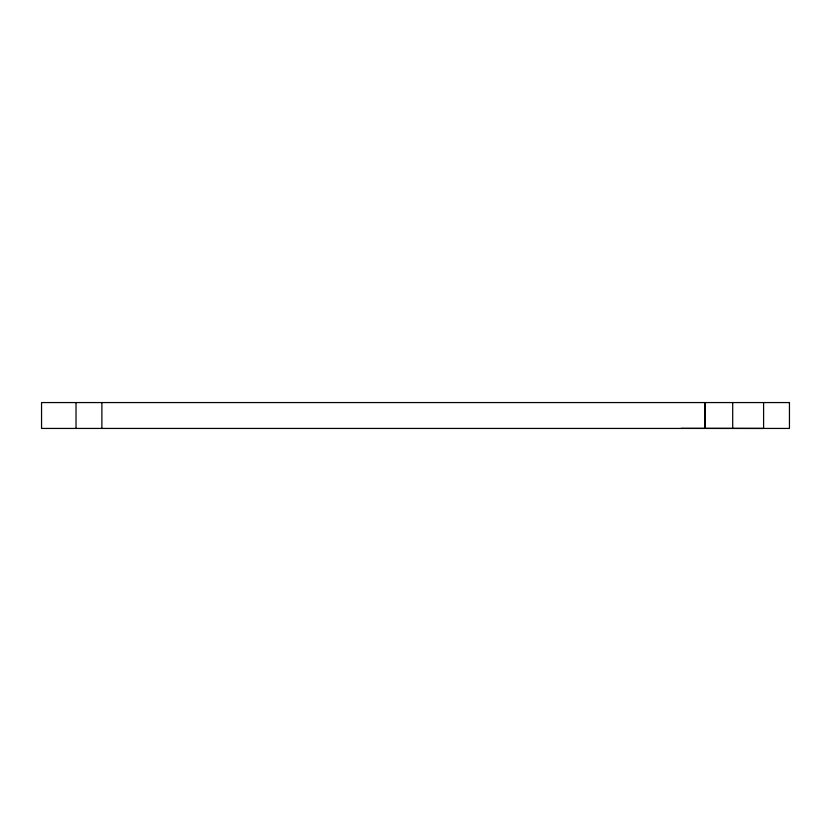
<?xml version="1.0" encoding="UTF-8"?>
<svg xmlns="http://www.w3.org/2000/svg" width="831" height="831" viewBox="0 0 831 831"><rect width="100%" height="100%" fill="white"/><g stroke="black" fill="none" stroke-linecap="round" stroke-linejoin="round"><path stroke-width="1.25" d="M681.119 428.37L763.596 428.432L763.596 402.568M732.703 402.568L732.703 428.37M705.124 402.568L705.124 428.37M704.844 402.568L704.844 428.37M101.881 402.568L101.881 428.432M76.026 402.568L76.026 428.432M789.45 402.568L41.55 402.568L41.55 428.432L789.45 428.432L789.45 402.568"/></g></svg>
